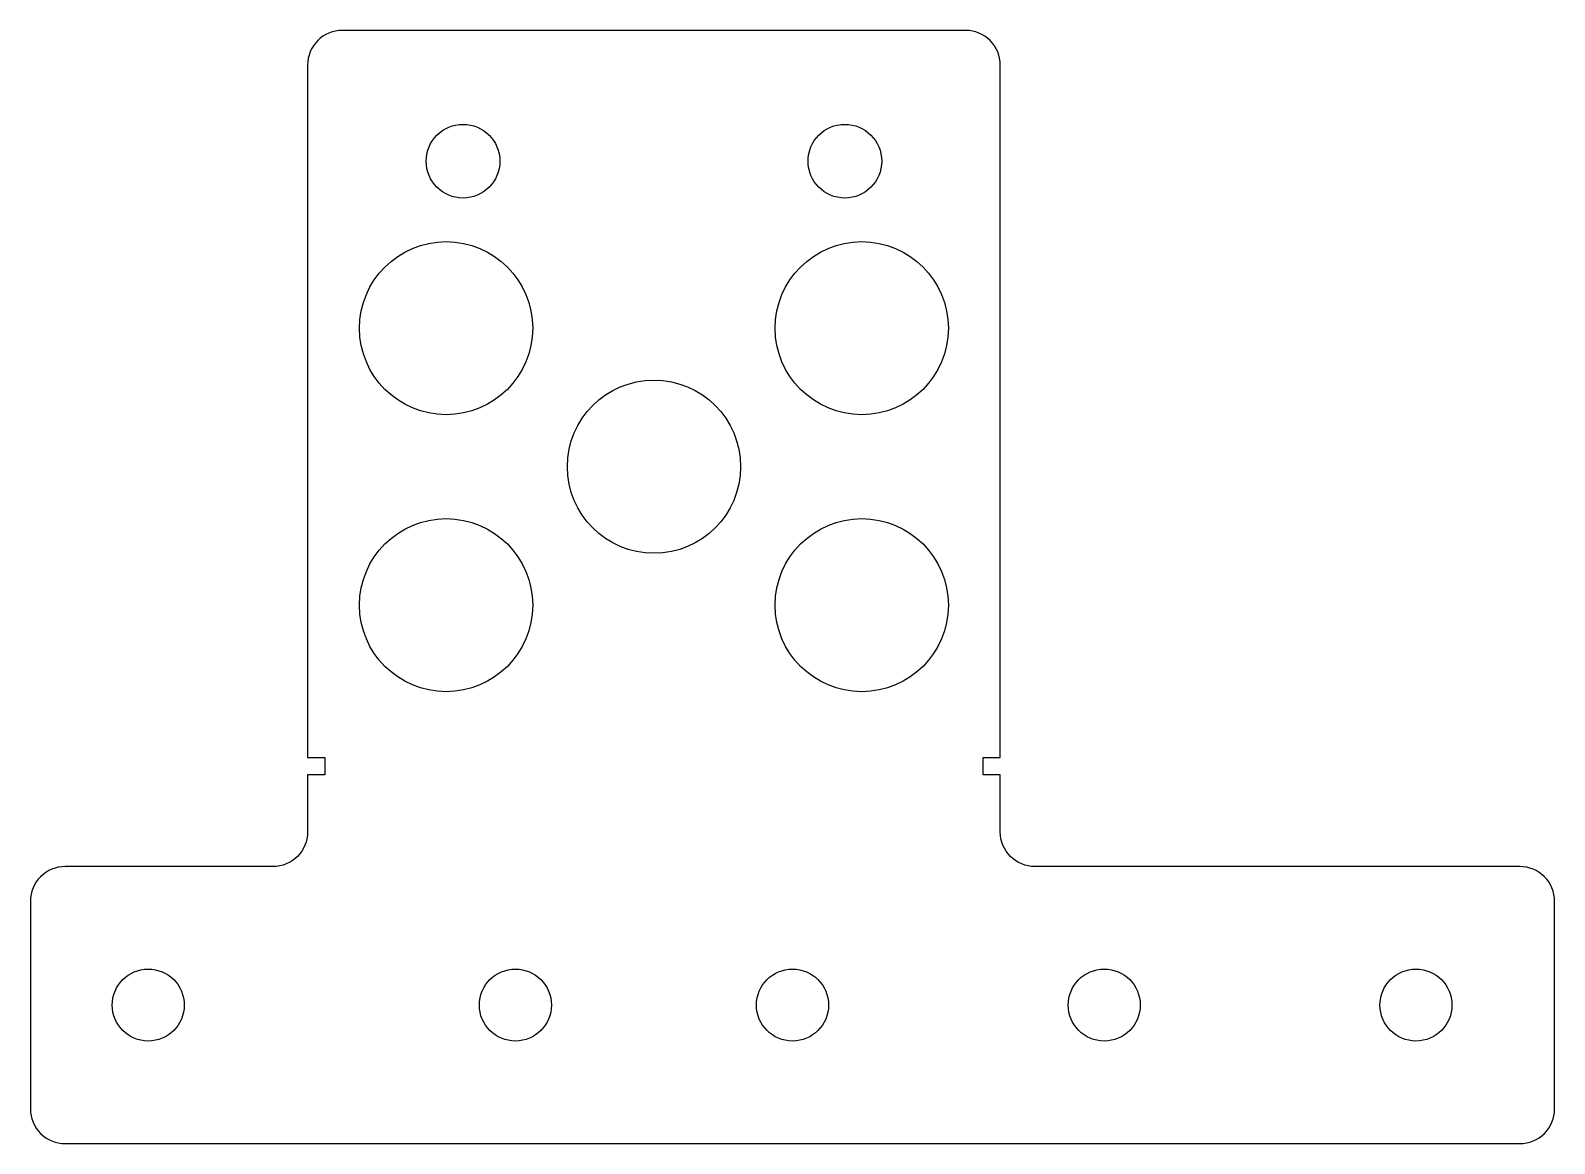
# Model space of a CAD drawing. Header units: inches. Extents: x -0.13 to 5.38, y 0 to 4.02.
import ezdxf

# ---------------------------------------------------------------- set-up
doc = ezdxf.new("R2010")
doc.units = ezdxf.units.IN
doc.header["$MEASUREMENT"] = 0

msp = doc.modelspace()

# ---------------------------------------------------------------- linework, layer by layer
msp.add_lwpolyline([(0.9375, 1.3309), (0.875, 1.3309), (0.875, 1.125, -0.414214), (0.75, 1), (0, 1, 0.414214), (-0.125, 0.875), (-0.125, 0.125, 0.414214), (0, 0), (5.25, 0, 0.414214), (5.375, 0.125), (5.375, 0.875, 0.414214), (5.25, 1), (3.5, 1, -0.414214), (3.375, 1.125), (3.375, 1.3309), (3.3125, 1.3309), (3.3125, 1.3934), (3.375, 1.3934), (3.375, 3.8939, 0.414214), (3.25, 4.0189), (1, 4.0189, 0.414214), (0.875, 3.8939), (0.875, 1.3934), (0.9375, 1.3934)], format="xyb", close=True)
for centre, radius in [((1.436, 3.547), 0.133), ((2.814, 3.547), 0.133), ((1.375, 2.9439), 0.3125), ((2.875, 2.9439), 0.3125), ((2.125, 2.4439), 0.3125), ((1.375, 1.9439), 0.3125), ((2.875, 1.9439), 0.3125), ((0.3, 0.5), 0.13), ((1.625, 0.5), 0.13), ((2.625, 0.5), 0.13), ((3.75, 0.5), 0.13), ((4.875, 0.5), 0.13)]:
    msp.add_circle(centre, radius)

doc.saveas('drawing.dxf')
